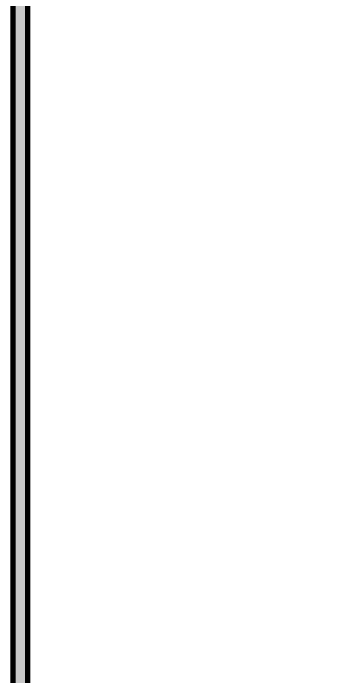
# Model space of a CAD drawing. Header units: millimetres. Extents: x 0 to 2208, y 0 to 420.
# Drawn here: x 591.75 to 608.23, y 312.9 to 346.66 of the extents above; entities that cross this region are included whole.
import ezdxf

# ---------------------------------------------------------------- set-up
doc = ezdxf.new("R2010")
doc.units = ezdxf.units.MM
for name, color, linetype, lineweight in [('01-VISIBLE', 7, 'CONTINUOUS', 70), ('04-COTA', 3, 'CONTINUOUS', 18), ('05-RAYADO', 8, 'CONTINUOUS', 18)]:
    doc.layers.add(name, color=color, linetype=linetype, lineweight=lineweight)
doc.styles.add('ISO3098', font='isocpeur.ttf')
doc.dimstyles.new('FLAMA-IRAM', dxfattribs={"dimtxt": 3.5, "dimasz": 3.5, "dimexe": 2, "dimexo": 1.5, "dimgap": 1, "dimtad": 1, "dimdec": 1, "dimtxsty": 'ISO3098', "dimblk": 'IRAM_FLECHA', "dimblk1": 'IRAM_FLECHA', "dimblk2": 'IRAM_FLECHA', "dimcen": 2.5, "dimclrd": 256, "dimclre": 256, "dimclrt": 256, "dimazin": 3, "dimtfac": 1, "dimtmove": 0, "dimatfit": 3, "dimlwd": 18, "dimlwe": 18})

# ---------------------------------------------------------------- blocks, each defined once
blk = doc.blocks.new('IRAM_FLECHA')
blk.add_solid([(0, 0), (-1, 0.125), (-1, -0.125)])

msp = doc.modelspace()

# ---------------------------------------------------------------- hatches: boundary and pattern name
at = {"layer": '05-RAYADO'}
h = msp.add_hatch(color=7, dxfattribs=at)
h.dxf.hatch_style = 1
h.paths.add_polyline_path([(591.75, 373.945), (592.5, 373.945), (592.5, 50.655), (591.75, 50.655)])

# ---------------------------------------------------------------- linework, layer by layer
at = {"layer": '01-VISIBLE'}
for p, q in [((591.75, 50.655), (591.75, 373.945)), ((592.5, 50.655), (592.5, 373.945))]:
    msp.add_line(p, q, dxfattribs=at)

# ---------------------------------------------------------------- dimensions: what is measured, and where the dimension line sits
at = {"layer": '04-COTA'}
msp.add_linear_dim(base=(647, 34.655), p1=(625, 34.655), p2=(598, 379.345), angle=90, dimstyle='FLAMA-IRAM', override={"dimlfac": 2}, dxfattribs=at).render()

doc.saveas('drawing.dxf')
